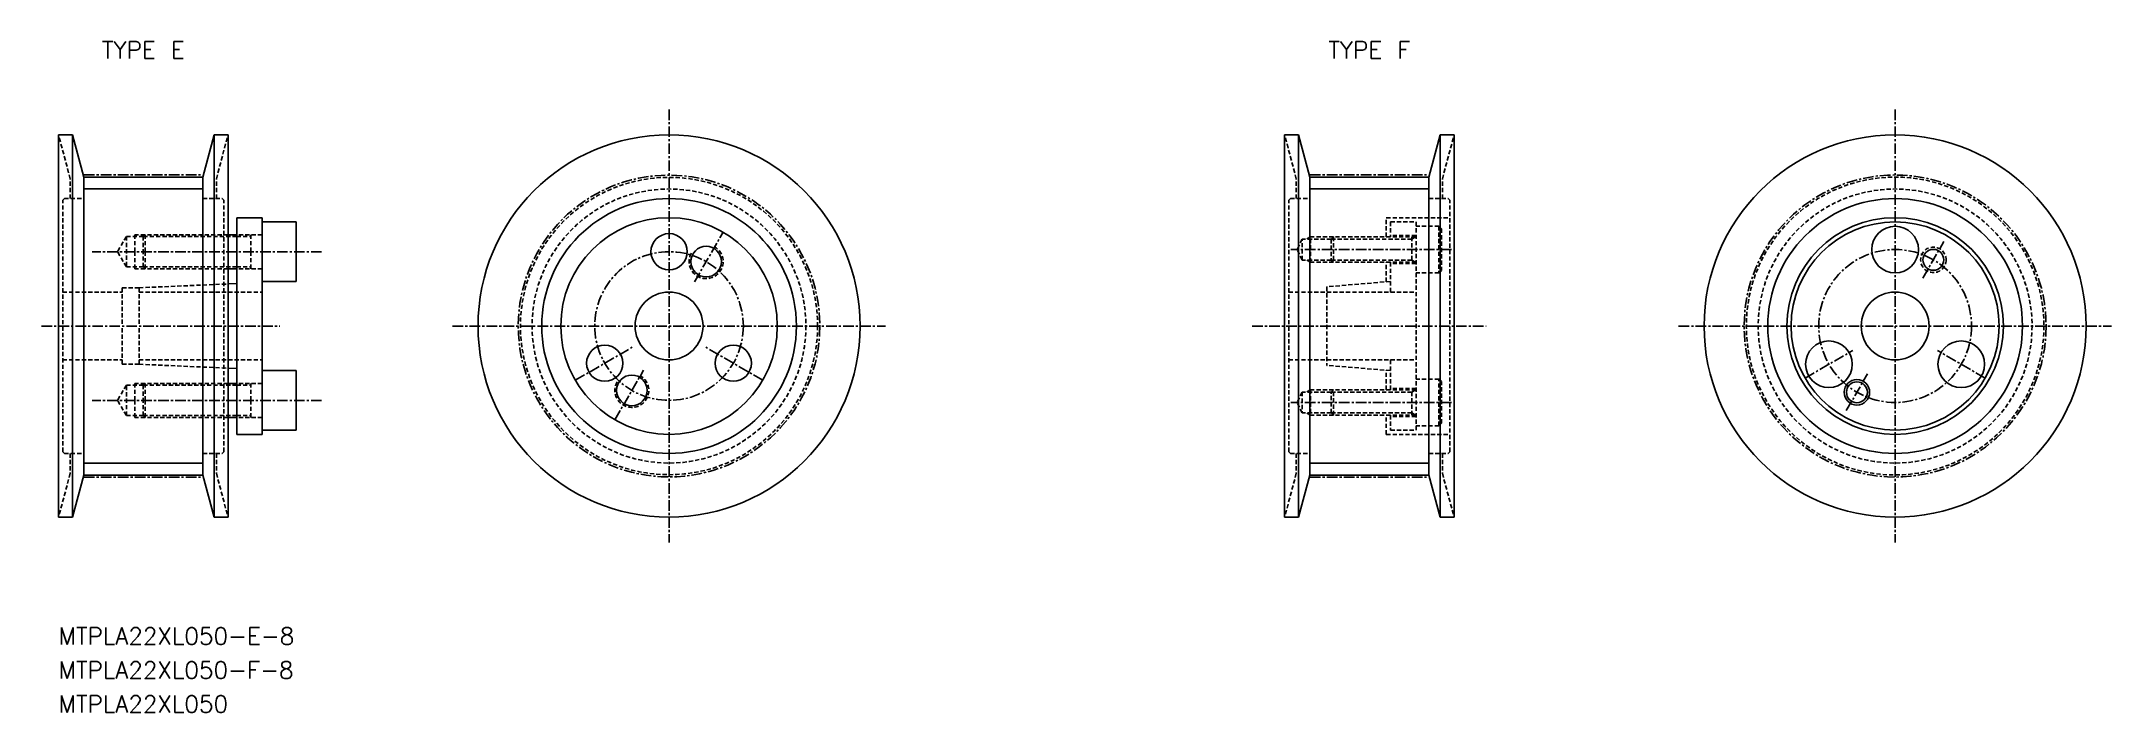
# Model space of a CAD drawing. Extents: x 29 to 273, y 66 to 145.
import ezdxf
from ezdxf.enums import TextEntityAlignment as Align

# ---------------------------------------------------------------- set-up
doc = ezdxf.new("R2010")
doc.units = 0
doc.linetypes.add('CENTER', pattern=[2, 1.25, -0.25, 0.25, -0.25])
doc.linetypes.add('DASHED', pattern=[0.75, 0.5, -0.25])
doc.layers.get('0').update_dxf_attribs({"linetype": 'CONTINUOUS'})
doc.layers.get('DEFPOINTS').update_dxf_attribs({"linetype": 'CONTINUOUS'})
doc.layers.add('CENTER', color=1, linetype='CENTER')
doc.styles.add('MISUMI', font='txt.shx')

msp = doc.modelspace()

# ---------------------------------------------------------------- linework, layer by layer
at = {"color": 7, "linetype": 'CONTINUOUS'}
for p, q in [((31.37, 134.1), (33.03, 134.1)), ((31.37, 89.1), (31.37, 134.1)), ((34.36, 129.13), (33.03, 134.1)), ((33.03, 134.1), (33.03, 89.1)), ((48.36, 129.13), (49.69, 134.1)), ((51.34, 134.1), (49.69, 134.1)), ((49.69, 89.1), (49.69, 134.1)), ((51.34, 134.1), (51.34, 89.1)), ((175.78, 134.1), (177.43, 134.1)), ((175.78, 89.1), (175.78, 134.1)), ((178.76, 129.13), (177.43, 134.1)), ((177.43, 134.1), (177.43, 89.1)), ((192.76, 129.13), (194.09, 134.1)), ((195.75, 134.1), (194.09, 134.1)), ((194.09, 89.1), (194.09, 134.1)), ((195.75, 134.1), (195.75, 89.1)), ((34.36, 129.13), (34.36, 94.06)), ((34.36, 129.13), (48.36, 129.13)), ((48.36, 129.13), (48.36, 94.06)), ((178.76, 129.13), (178.76, 94.06)), ((178.76, 129.13), (192.76, 129.13)), ((192.76, 129.13), (192.76, 94.06)), ((52.36, 122.35), (51.34, 122.35)), ((52.36, 124.35), (55.36, 124.35)), ((52.36, 124.35), (52.36, 122.35)), ((52.36, 122.35), (52.36, 118.35)), ((55.36, 124.35), (55.36, 123.85)), ((55.36, 123.85), (55.36, 116.85)), ((55.36, 123.85), (59.36, 123.85)), ((59.36, 123.85), (59.36, 120.35)), ((59.36, 116.85), (59.36, 120.35)), ((52.36, 118.35), (51.34, 118.35)), ((52.36, 118.35), (52.36, 116.6)), ((52.36, 116.6), (51.34, 116.55)), ((52.36, 116.6), (52.36, 111.6)), ((55.36, 116.85), (55.36, 111.6)), ((55.36, 116.85), (59.36, 116.85)), ((52.36, 106.6), (52.36, 111.6)), ((55.36, 106.35), (55.36, 111.6)), ((52.36, 106.6), (51.34, 106.64)), ((52.36, 104.85), (51.34, 104.85)), ((52.36, 104.85), (52.36, 106.6)), ((52.36, 100.85), (52.36, 104.85)), ((55.36, 99.35), (55.36, 106.35)), ((55.36, 106.35), (59.36, 106.35)), ((59.36, 106.35), (59.36, 102.85)), ((59.36, 99.35), (59.36, 102.85)), ((52.36, 100.85), (51.34, 100.85)), ((52.36, 98.85), (52.36, 100.85)), ((52.36, 98.85), (55.36, 98.85)), ((55.36, 99.35), (59.36, 99.35)), ((55.36, 98.85), (55.36, 99.35)), ((34.36, 94.06), (33.03, 89.1)), ((34.36, 94.06), (48.36, 94.06)), ((48.36, 94.06), (49.69, 89.1)), ((178.76, 94.06), (177.43, 89.1)), ((178.76, 94.06), (192.76, 94.06)), ((192.76, 94.06), (194.09, 89.1)), ((31.37, 89.1), (33.03, 89.1)), ((51.34, 89.1), (49.69, 89.1)), ((175.78, 89.1), (177.43, 89.1)), ((195.75, 89.1), (194.09, 89.1))]:
    msp.add_line(p, q, dxfattribs=at)
at = {"color": 3, "linetype": 'DASHED'}
for p, q in [((32.76, 128.92), (31.37, 134.1)), ((49.96, 128.92), (51.34, 134.1)), ((177.16, 128.92), (175.78, 134.1)), ((194.36, 128.92), (195.75, 134.1)), ((32.76, 126.6), (32.76, 128.92)), ((49.96, 126.6), (49.96, 128.92)), ((177.16, 126.6), (177.16, 128.92)), ((194.36, 126.6), (194.36, 128.92)), ((32.06, 126.6), (31.86, 126.4)), ((31.86, 96.8), (31.86, 126.4)), ((32.06, 126.6), (34.36, 126.6)), ((48.36, 126.6), (50.66, 126.6)), ((50.86, 126.4), (50.66, 126.6)), ((50.86, 96.8), (50.86, 126.4)), ((176.46, 126.6), (176.26, 126.4)), ((176.26, 96.8), (176.26, 126.4)), ((176.46, 126.6), (178.76, 126.6)), ((192.76, 126.6), (195.06, 126.6)), ((195.26, 126.4), (195.06, 126.6)), ((195.26, 96.8), (195.26, 126.4)), ((39.36, 122.15), (38.32, 120.35)), ((39.36, 122.15), (39.36, 118.55)), ((41.36, 122.15), (39.36, 122.15)), ((40.36, 122.35), (40.36, 120.35)), ((41.56, 122.35), (40.36, 122.35)), ((41.56, 122.35), (41.36, 122.15)), ((41.36, 122.15), (51.34, 122.15)), ((41.36, 122.15), (41.36, 120.35)), ((51.34, 122.35), (41.56, 122.35)), ((41.56, 122.35), (41.56, 120.35)), ((52.36, 122.15), (51.34, 122.15)), ((55.36, 122.35), (52.36, 122.35)), ((52.36, 122.15), (54.02, 122.15)), ((54.02, 122.35), (54.02, 120.35)), ((178.85, 122.1), (178.38, 121.83)), ((181.53, 122.1), (178.85, 122.1)), ((178.85, 119.1), (178.85, 122.1)), ((181.26, 121.83), (181.53, 122.1)), ((191.26, 122.1), (181.53, 122.1)), ((181.53, 122.1), (181.53, 119.1)), ((187.76, 124.35), (195.26, 124.35)), ((187.76, 122.1), (187.76, 124.35)), ((188.26, 123.85), (191.26, 123.85)), ((188.26, 123.85), (188.26, 122.1)), ((191.26, 122.25), (188.26, 122.25)), ((190.76, 122.1), (190.76, 119.1)), ((190.76, 121.83), (191.23, 122.1)), ((191.26, 123.85), (191.26, 99.35)), ((193.96, 123.35), (191.26, 123.35)), ((193.96, 123.35), (193.96, 117.85)), ((193.96, 123.35), (194.26, 123.05)), ((194.26, 123.05), (194.26, 118.15)), ((39.36, 118.55), (38.32, 120.35)), ((40.36, 118.35), (40.36, 120.35)), ((41.36, 118.55), (41.36, 120.35)), ((41.56, 118.35), (41.56, 120.35)), ((54.02, 118.35), (54.02, 120.35)), ((177.85, 121.83), (177.26, 120.6)), ((177.85, 119.37), (177.26, 120.6)), ((177.28, 120.6), (177.28, 120.6)), ((181.26, 121.83), (177.85, 121.83)), ((177.85, 119.37), (177.85, 121.83)), ((190.76, 121.83), (181.26, 121.83)), ((181.26, 121.83), (181.26, 119.37)), ((41.36, 118.55), (39.36, 118.55)), ((41.56, 118.35), (40.36, 118.35)), ((41.36, 118.55), (51.34, 118.55)), ((41.56, 118.35), (41.36, 118.55)), ((51.34, 118.35), (41.56, 118.35)), ((52.36, 118.55), (51.34, 118.55)), ((52.36, 118.55), (54.02, 118.55)), ((55.36, 118.35), (52.36, 118.35)), ((177.84, 119.4), (177.84, 119.4)), ((181.26, 119.37), (177.84, 119.37)), ((178.84, 119.1), (178.37, 119.37)), ((181.53, 119.1), (178.84, 119.1)), ((190.76, 119.37), (181.26, 119.37)), ((181.53, 119.1), (181.26, 119.37)), ((191.26, 119.1), (181.53, 119.1)), ((187.76, 116.81), (187.76, 119.1)), ((188.26, 119.1), (188.26, 115.6)), ((191.26, 118.95), (188.26, 118.95)), ((190.76, 119.37), (191.23, 119.1)), ((193.96, 117.85), (191.26, 117.85)), ((193.96, 117.85), (194.26, 118.15)), ((31.86, 115.6), (38.86, 115.6)), ((38.86, 116.1), (38.86, 111.6)), ((38.86, 116.1), (40.86, 116.1)), ((40.86, 116.1), (51.34, 116.55)), ((40.86, 116.1), (40.86, 111.6)), ((40.86, 115.6), (55.36, 115.6)), ((176.26, 115.6), (180.76, 115.6)), ((188.26, 116.85), (180.76, 116.22)), ((180.76, 116.22), (180.76, 106.97)), ((180.76, 115.6), (191.26, 115.6)), ((38.86, 107.1), (38.86, 111.6)), ((40.86, 107.1), (40.86, 111.6)), ((31.86, 107.6), (38.86, 107.6)), ((40.86, 107.6), (55.36, 107.6)), ((176.26, 107.6), (180.76, 107.6)), ((180.76, 107.6), (191.26, 107.6)), ((188.26, 107.6), (188.26, 104.1)), ((38.86, 107.1), (40.86, 107.1)), ((40.36, 104.85), (40.36, 102.85)), ((41.56, 104.85), (40.36, 104.85)), ((40.86, 107.1), (51.34, 106.64)), ((41.56, 104.85), (41.36, 104.65)), ((51.34, 104.85), (41.56, 104.85)), ((41.56, 104.85), (41.56, 102.85)), ((55.36, 104.85), (52.36, 104.85)), ((54.02, 104.85), (54.02, 102.85)), ((188.26, 106.35), (180.76, 106.97)), ((187.76, 104.1), (187.76, 106.39)), ((193.96, 105.35), (191.26, 105.35)), ((193.96, 99.85), (193.96, 105.35)), ((193.96, 105.35), (194.26, 105.05)), ((194.26, 100.15), (194.26, 105.05)), ((39.36, 104.65), (38.32, 102.85)), ((39.36, 101.05), (38.32, 102.85)), ((39.36, 101.05), (39.36, 104.65)), ((41.36, 104.65), (39.36, 104.65)), ((40.36, 100.85), (40.36, 102.85)), ((41.36, 104.65), (51.34, 104.65)), ((41.36, 104.65), (41.36, 102.85)), ((41.36, 101.05), (41.36, 102.85)), ((41.56, 100.85), (41.56, 102.85)), ((52.36, 104.65), (51.34, 104.65)), ((52.36, 104.65), (54.02, 104.65)), ((54.02, 100.85), (54.02, 102.85)), ((177.85, 103.83), (177.26, 102.6)), ((177.85, 101.37), (177.26, 102.6)), ((177.28, 102.6), (177.28, 102.6)), ((177.85, 103.83), (177.85, 101.37)), ((181.26, 103.83), (177.85, 103.83)), ((177.85, 103.8), (177.85, 103.8)), ((178.85, 104.1), (178.38, 103.83)), ((178.85, 104.1), (178.85, 101.1)), ((181.53, 104.1), (178.85, 104.1)), ((181.53, 104.1), (181.26, 103.83)), ((190.76, 103.83), (181.26, 103.83)), ((181.26, 101.37), (181.26, 103.83)), ((191.26, 104.1), (181.53, 104.1)), ((181.53, 101.1), (181.53, 104.1)), ((191.26, 104.25), (188.26, 104.25)), ((190.76, 101.1), (190.76, 104.1)), ((190.76, 103.83), (191.23, 104.1)), ((41.36, 101.05), (39.36, 101.05)), ((41.56, 100.85), (40.36, 100.85)), ((41.36, 101.05), (51.34, 101.05)), ((41.56, 100.85), (41.36, 101.05)), ((51.34, 100.85), (41.56, 100.85)), ((52.36, 101.05), (51.34, 101.05)), ((52.36, 101.05), (54.02, 101.05)), ((55.36, 100.85), (52.36, 100.85)), ((181.26, 101.37), (177.85, 101.37)), ((178.85, 101.1), (178.38, 101.37)), ((181.53, 101.1), (178.85, 101.1)), ((190.76, 101.37), (181.26, 101.37)), ((181.26, 101.37), (181.53, 101.1)), ((191.26, 101.1), (181.53, 101.1)), ((187.76, 98.85), (187.76, 101.1)), ((188.26, 101.1), (188.26, 99.35)), ((191.26, 100.95), (188.26, 100.95)), ((190.76, 101.37), (191.23, 101.1)), ((193.96, 99.85), (194.26, 100.15)), ((187.76, 98.85), (195.26, 98.85)), ((188.26, 99.35), (191.26, 99.35)), ((193.96, 99.85), (191.26, 99.85)), ((32.06, 96.6), (31.86, 96.8)), ((32.06, 96.6), (34.36, 96.6)), ((32.76, 96.6), (32.76, 94.27)), ((48.36, 96.6), (50.66, 96.6)), ((49.96, 96.6), (49.96, 94.27)), ((50.86, 96.8), (50.66, 96.6)), ((176.46, 96.6), (176.26, 96.8)), ((176.46, 96.6), (178.76, 96.6)), ((177.16, 96.6), (177.16, 94.27)), ((192.76, 96.6), (195.06, 96.6)), ((194.36, 96.6), (194.36, 94.27)), ((195.26, 96.8), (195.06, 96.6)), ((32.76, 94.27), (31.37, 89.1)), ((49.96, 94.27), (51.34, 89.1)), ((177.16, 94.27), (175.78, 89.1)), ((194.36, 94.27), (195.75, 89.1))]:
    msp.add_line(p, q, dxfattribs=at)
at = {"color": 3, "linetype": 'CONTINUOUS'}
for p, q in [((34.36, 127.73), (48.36, 127.73)), ((178.76, 127.73), (192.76, 127.73)), ((34.36, 95.46), (48.36, 95.46)), ((178.76, 95.46), (192.76, 95.46))]:
    msp.add_line(p, q, dxfattribs=at)
at = {"color": 7, "linetype": 'CONTINUOUS'}
for centre, radius in [((103.28, 111.6), 22.5), ((247.69, 111.6), 22.5), ((103.28, 111.6), 15), ((247.69, 111.6), 15), ((103.28, 111.6), 12.75), ((103.28, 120.35), 2.13), ((247.69, 111.6), 12.75), ((247.69, 111.6), 12.25), ((247.69, 120.6), 2.75), ((107.65, 119.18), 1.8), ((252.19, 119.39), 1.23), ((103.28, 111.6), 4), ((247.69, 111.6), 4), ((239.89, 107.1), 2.75), ((255.48, 107.1), 2.75), ((95.7, 107.22), 2.13), ((110.85, 107.22), 2.13), ((98.9, 104.02), 1.8), ((243.19, 103.8), 1.23)]:
    msp.add_circle(centre, radius, dxfattribs=at)
at = {"color": 3, "linetype": 'DASHED'}
for centre, radius in [((103.28, 111.6), 17.5), ((103.28, 111.6), 16.13), ((247.69, 111.6), 17.53), ((247.69, 111.6), 16.13), ((252.19, 119.39), 1.5)]:
    msp.add_circle(centre, radius, dxfattribs=at)
for centre in [(107.65, 119.18), (98.9, 104.02)]:
    msp.add_arc(centre, 2, 150, 62, dxfattribs=at)
at = {"layer": 'CENTER', "color": 1, "linetype": 'CENTER'}
for p, q in [((103.28, 137.1), (103.28, 86.1)), ((247.69, 137.1), (247.69, 86.1)), ((34.36, 129.38), (48.36, 129.38)), ((178.76, 129.38), (192.76, 129.38)), ((103.28, 129.1), (103.28, 116.1)), ((247.69, 129.1), (247.69, 116.1)), ((106.28, 116.79), (109.65, 122.64)), ((62.36, 120.35), (35.32, 120.35)), ((195.43, 120.6), (176.52, 120.6)), ((250.94, 117.23), (253.44, 121.56)), ((29.36, 111.6), (57.42, 111.6)), ((77.78, 111.6), (128.78, 111.6)), ((171.97, 111.6), (199.51, 111.6)), ((222.19, 111.6), (273.19, 111.6)), ((92.24, 105.22), (98.95, 109.1)), ((114.32, 105.22), (107.61, 109.1)), ((237.08, 105.47), (242.71, 108.72)), ((258.29, 105.47), (252.67, 108.72)), ((96.9, 100.56), (100.28, 106.4)), ((241.94, 101.64), (244.44, 105.97)), ((62.36, 102.85), (35.32, 102.85)), ((195.43, 102.6), (176.52, 102.6)), ((34.36, 93.81), (48.36, 93.81)), ((178.76, 93.81), (192.76, 93.81))]:
    msp.add_line(p, q, dxfattribs=at)
for centre, radius in [((103.28, 111.6), 17.76), ((247.69, 111.6), 17.78), ((103.28, 111.6), 8.75), ((247.69, 111.6), 9)]:
    msp.add_circle(centre, radius, dxfattribs=at)
at = {"layer": 'DEFPOINTS', "color": 3, "linetype": 'CONTINUOUS'}
msp.add_circle((243.19, 103.8), 1.5, dxfattribs=at)

# ---------------------------------------------------------------- texts
at = {"color": 7, "linetype": 'CONTINUOUS', "style": 'MISUMI'}
for s, p in [('TYPE E', (41.36, 144.1)), ('TYPE F', (185.76, 144.1))]:
    msp.add_text(s, height=2, dxfattribs=at).set_placement(p, align=Align.MIDDLE_CENTER)
for s, p in [('MTPLA22XL050-E-8', (31.37, 74.1)), ('MTPLA22XL050-F-8', (31.37, 70.1)), ('MTPLA22XL050', (31.37, 66.1))]:
    msp.add_text(s, height=2, dxfattribs=at).set_placement(p)

doc.saveas('drawing.dxf')
